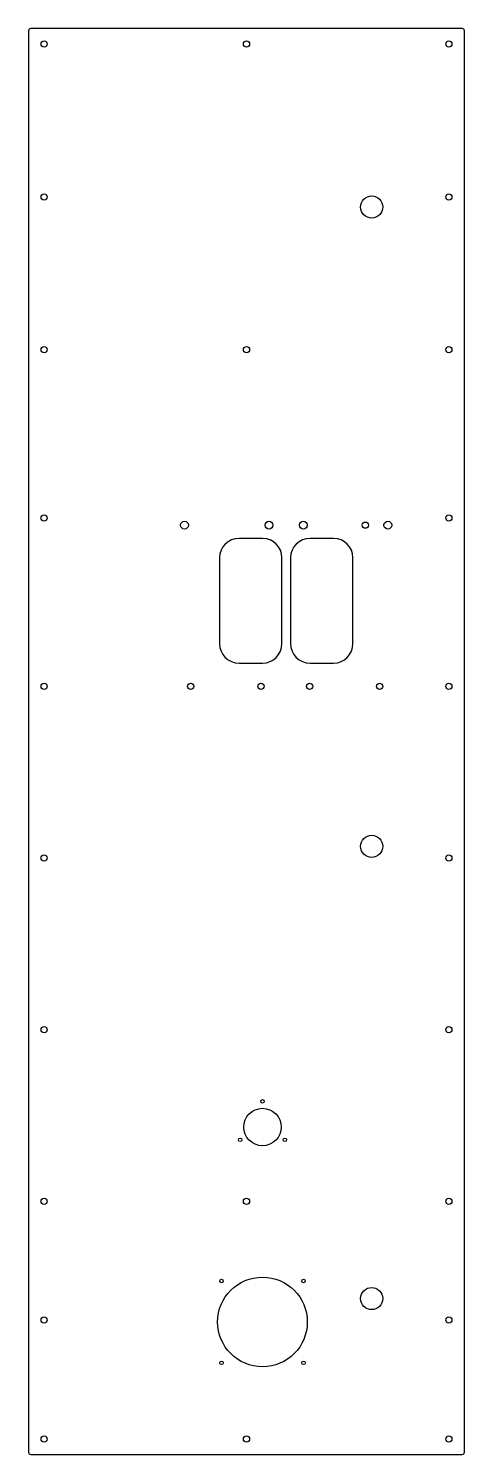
# Model space of a CAD drawing. Header units: millimetres. Extents: x 0 to 559, y 0 to 1829.
import ezdxf

# ---------------------------------------------------------------- set-up
doc = ezdxf.new("R2010")
doc.units = ezdxf.units.MM
doc.layers.get('0').update_dxf_attribs({"linetype": 'CONTINUOUS'})

msp = doc.modelspace()

# ---------------------------------------------------------------- linework, layer by layer
at = {"linetype": 'CONTINUOUS'}
for p, q in [((556, 1829), (3, 1829)), ((0, 1826), (0, 3)), ((559, 3), (559, 1826)), ((300, 1175), (270, 1175)), ((391, 1175), (361, 1175)), ((245, 1150), (245, 1040)), ((325, 1040), (325, 1150)), ((336, 1150), (336, 1040)), ((416, 1040), (416, 1150)), ((270, 1015), (300, 1015)), ((361, 1015), (391, 1015)), ((3, 0), (556, 0))]:
    msp.add_line(p, q, dxfattribs=at)
for centre, radius in [((20, 1809), 4), ((279.5, 1809), 4), ((539, 1809), 4), ((20, 1613), 4), ((440, 1600), 14.25), ((539, 1613), 4), ((20, 1417), 4), ((279.5, 1417), 4), ((539, 1417), 4), ((20, 1201.1), 4), ((200, 1192), 5), ((308.4, 1192), 5), ((352.4, 1192), 5), ((432, 1192), 4), ((460.8, 1192), 5), ((539, 1201.1), 4), ((20, 985.2), 4), ((208, 985.2), 4), ((298, 985.2), 4), ((360.4, 985.2), 4), ((450.4, 985.2), 4), ((539, 985.2), 4), ((440, 780), 14.25), ((20, 765.0667), 4), ((539, 765.0667), 4), ((20, 544.9333), 4), ((539, 544.9333), 4), ((300, 420), 24), ((300, 453), 2.25), ((271.4212, 403.5), 2.25), ((328.5788, 403.5), 2.25), ((20, 324.8), 4), ((279.5, 324.8), 4), ((539, 324.8), 4), ((300, 170), 57.5), ((247.5, 222.5), 2.25), ((352.5, 222.5), 2.25), ((440, 200), 14.25), ((20, 172.4), 4), ((539, 172.4), 4), ((247.5, 117.5), 2.25), ((352.5, 117.5), 2.25), ((20, 20), 4), ((279.5, 20), 4), ((539, 20), 4)]:
    msp.add_circle(centre, radius, dxfattribs=at)
for centre, radius, start, end in [((3, 1826), 3, 90, 180), ((556, 1826), 3, 0, 90), ((270, 1150), 25, 90, 180), ((300, 1150), 25, 0, 90), ((361, 1150), 25, 90, 180), ((391, 1150), 25, 0, 90), ((270, 1040), 25, 180, 270), ((300, 1040), 25, 270, 360), ((361, 1040), 25, 180, 270), ((391, 1040), 25, 270, 360), ((3, 3), 3, 180, 270), ((556, 3), 3, 270, 360)]:
    msp.add_arc(centre, radius, start, end, dxfattribs=at)

doc.saveas('drawing.dxf')
